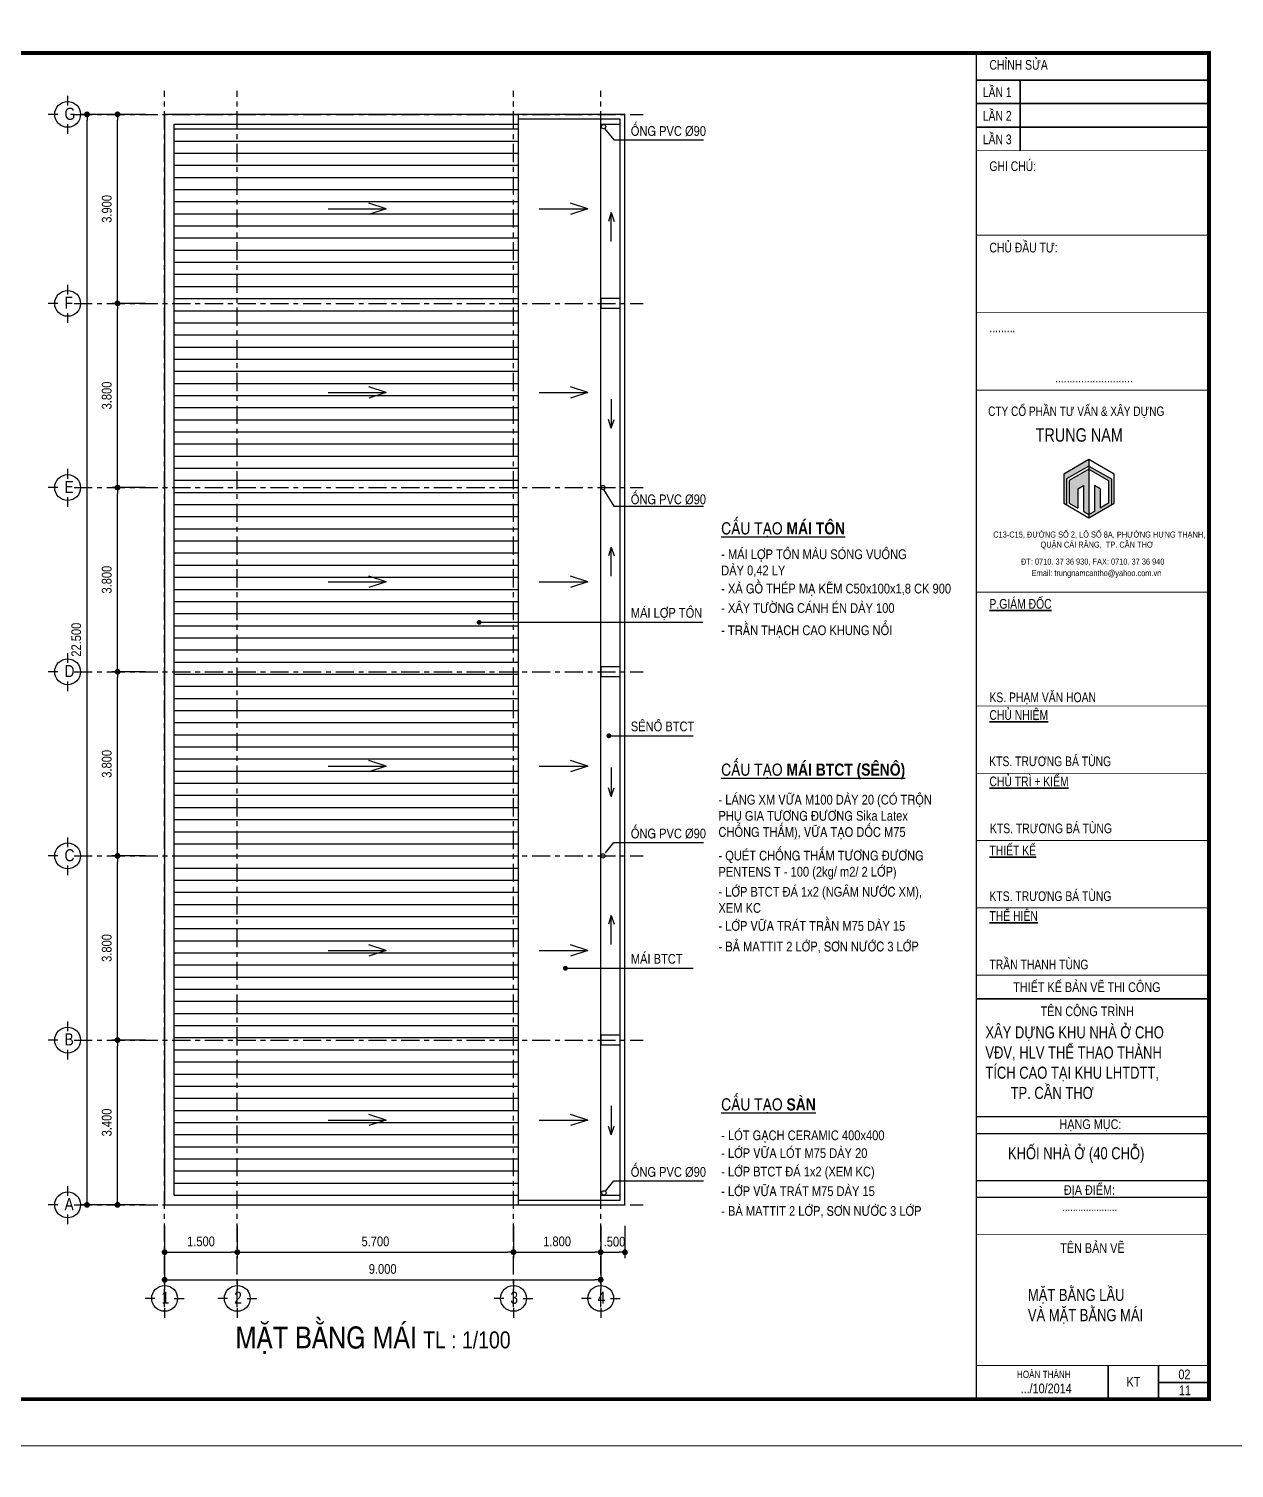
# Model space of a CAD drawing. Header units: millimetres. Extents: x 120 to 288, y 58 to 216.
# Drawn here: x 178.39 to 203.27, y 116.98 to 146.68 of the extents above; entities that cross this region are included whole.
import ezdxf

# ---------------------------------------------------------------- set-up
doc = ezdxf.new("R2010")
doc.units = ezdxf.units.MM
doc.header["$LTSCALE"] = 0.3
doc.header["$MEASUREMENT"] = 0
doc.linetypes.add('CENTER', pattern=[2, 1.25, -0.25, 0.25, -0.25])
doc.layers.get('0').update_dxf_attribs({"linetype": 'CONTINUOUS', "lineweight": 13})
doc.layers.get('DEFPOINTS').update_dxf_attribs({"linetype": 'CONTINUOUS', "lineweight": 13})
for name, color, linetype in [('CHU', 3, 'CONTINUOUS'), ('HATCH', 8, 'CONTINUOUS'), ('HATCH1', 8, 'CONTINUOUS'), ('LAYER 1', 1, 'CONTINUOUS'), ('LAYER 7', 7, 'CONTINUOUS'), ('LAYER1', 1, 'CONTINUOUS'), ('LAYER5', 5, 'CONTINUOUS'), ('LAYER7', 7, 'CONTINUOUS')]:
    doc.layers.add(name, color=color, linetype=linetype)
doc.styles.add('HELVE-KT', font='vhelvcn.TTF')
doc.styles.add('VNI - HELVE', font='vbookmn.TTF', dxfattribs={"width": 0.8})
doc.dimstyles.new('1-100', dxfattribs={"dimtxt": 0.2, "dimasz": 0.12, "dimexe": 0.12, "dimexo": 0.2, "dimgap": 0.12, "dimtad": 1, "dimdec": 3, "dimzin": 4, "dimdsep": 46, "dimtxsty": 'HELVE-KT', "dimblk1": 'DOT', "dimblk2": 'DOT', "dimsah": 1, "dimcen": -0.18, "dimadec": 3, "dimazin": 0, "dimtfac": 1, "dimtdec": 3, "dimtmove": 2, "dimatfit": 3, "dimldrblk": 'DOT', "dimfxl": 0, "dimtolj": 1, "dimtzin": 4, "dimarcsym": 0})

# ---------------------------------------------------------------- blocks, each defined once
blk = doc.blocks.new('AAEER')
at = {"linetype": 'Continuous', "ltscale": 0.08}
h = blk.add_hatch(color=8, dxfattribs=at)
h.paths.add_polyline_path([(377.886, 656.949), (377.886, 657.083), (377.366, 656.782), (377.366, 656.181), (377.423, 656.148), (377.423, 656.682)])
h.paths.add_polyline_path([(377.886, 656.882), (377.481, 656.649), (377.481, 656.181), (377.655, 656.081), (377.655, 656.482), (377.771, 656.548), (377.771, 656.014), (377.886, 655.947)])
blk.add_hatch(color=8, dxfattribs=at).paths.add_polyline_path([(378.118, 656.482), (378.002, 656.548), (378.002, 656.014), (377.886, 655.947), (377.886, 655.88), (378.349, 656.148), (378.349, 656.682), (377.886, 656.949), (377.886, 656.882), (378.291, 656.649), (378.291, 656.181), (378.118, 656.081)])
for p, q in [((377.886, 657.083), (377.886, 656.949)), ((377.886, 657.083), (377.886, 655.88)), ((377.886, 656.949), (377.423, 656.682)), ((377.423, 656.682), (377.423, 656.148)), ((377.886, 656.882), (377.481, 656.649)), ((377.886, 656.949), (378.349, 656.682)), ((377.886, 656.882), (377.886, 655.947)), ((377.886, 656.882), (378.291, 656.649)), ((378.349, 656.682), (378.349, 656.148)), ((377.481, 656.649), (377.481, 656.181)), ((377.655, 656.482), (377.771, 656.548)), ((377.655, 656.482), (377.655, 656.081)), ((377.771, 656.548), (377.771, 656.014)), ((378.118, 656.482), (378.002, 656.548)), ((378.002, 656.548), (378.002, 656.014)), ((378.118, 656.482), (378.118, 656.081)), ((378.291, 656.649), (378.291, 656.181))]:
    blk.add_line(p, q, dxfattribs=at)
blk.add_lwpolyline([(377.366, 656.181), (377.886, 655.88), (378.407, 656.181), (378.407, 656.782), (377.886, 657.083), (377.366, 656.782)], close=True, dxfattribs=at)
for points in [[(377.481, 656.181), (377.655, 656.081)], [(378.291, 656.181), (378.118, 656.081)], [(377.771, 656.014), (377.886, 655.947)], [(378.002, 656.014), (377.886, 655.947)]]:
    blk.add_lwpolyline(points, dxfattribs=at)
for points in [[(375.565, 643.528), (380.365, 643.528)], [(375.565, 643.18), (380.365, 643.18)], [(375.565, 642.208), (380.365, 642.208)], [(375.565, 641.861), (380.365, 641.861)]]:
    blk.add_lwpolyline(points)
at = {"layer": 'LAYER 7', "lineweight": 35}
for points in [[(375.565, 664.914), (380.365, 664.914)], [(376.469, 663.456), (376.469, 664.914)], [(375.565, 664.428), (380.365, 664.428)], [(375.565, 663.942), (380.365, 663.942)], [(375.565, 645.958), (380.365, 645.958)], [(378.282, 638.389), (378.282, 637.695)], [(379.323, 638.389), (379.323, 638.389), (379.323, 637.695)], [(379.323, 638.042), (380.365, 638.042)]]:
    blk.add_lwpolyline(points, dxfattribs=at)
at = {"layer": 'LAYER7', "const_width": 0.0278}
blk.add_lwpolyline([(380.365, 665.47), (375.565, 665.47), (375.565, 637.695), (380.365, 637.695)], close=True, dxfattribs=at)
at = {"layer": 'LAYER7'}
for points, const_width in [([(375.565, 663.456), (380.365, 663.456)], 0.0174), ([(375.565, 661.712), (380.365, 661.712)], 0.0174), ([(375.565, 660.112), (380.365, 660.112)], 0.0174), ([(375.565, 658.512), (380.365, 658.512)], 0.0212), ([(375.565, 654.346), (380.365, 654.346)], 0.0174), ([(375.565, 651.999), (380.365, 651.999)], 0.0174), ([(375.565, 650.61), (380.365, 650.61)], 0.0174), ([(375.565, 649.221), (380.365, 649.221)], 0.0174), ([(375.565, 647.833), (380.365, 647.833)], 0.0174), ([(375.565, 646.444), (380.365, 646.444)], 0.0174), ([(375.565, 641.097), (380.365, 641.097)], 0.0174), ([(375.565, 638.389), (380.365, 638.389)], 0.0174)]:
    blk.add_lwpolyline(points, dxfattribs=dict(at, const_width=const_width))
at = {"layer": 'LAYER 7', "lineweight": 35, "attachment_point": 1, "style": 'VNI - HELVE'}
for s, insert, char_height, width in [('CHÆNH SÖÛA', (375.833, 665.327), 0.2, 5.31965), ('LAÀN 1', (375.696, 664.761), 0.2, 5.31965), ('LAÀN 2', (375.696, 664.275), 0.2, 5.31965), ('LAÀN 3', (375.696, 663.789), 0.2, 5.31965), ('GHI CHUÙ:', (375.833, 663.236), 0.2, 5.31965), ('CHUÛ ÑAÀU TÖ:', (375.833, 661.556), 0.2, 5.31965), ('.........', (375.833, 659.91), 0.2, 5.31965), ('...........................', (377.188, 658.873), 0.2, 5.31965), ('{\\LP.GIAÙM ÑOÁC}', (375.833, 654.205), 0.2, 5.31965), ('KS. PHAÏM VAÊN HOAN', (375.833, 652.277), 0.2, 5.31965), ('{\\LCHUÛ NHIEÄM}', (375.833, 651.912), 0.2, 5.31965), ('KTS. TRÖÔNG BAÙ TUØNG', (375.828, 650.957), 0.2, 5.31965), ('{\\LCHUÛ TRÌ + KIEÅM}', (375.833, 650.542), 0.2, 5.31965), ('KTS. TRÖÔNG BAÙ TUØNG', (375.844, 649.573), 0.2, 5.31965), ('{\\LTHIEÁT KEÁ}', (375.833, 649.118), 0.2, 5.31965), ('KTS. TRÖÔNG BAÙ TUØNG', (375.833, 648.174), 0.2, 5.31965), ('{\\LTHEÅ HIEÄN}', (375.833, 647.765), 0.2, 5.31965), ('TRAÀN THANH TUØNG', (375.833, 646.764), 0.2, 5.31965), ('{\\fVNI-Helve|b0|i0|c0|p2;THIEÁT KEÁ BAÛN VEÕ THI COÂNG}', (376.323, 646.297), 0.2, 5.31965), ('{\\fVNI-Helve|b0|i0|c0|p2;TEÂN COÂNG TRÌNH}', (376.889, 645.799), 0.2, 5.31965), ('XAÂY DÖÏNG KHU NHAØ ÔÛ CHO\\PVÑV, HLV THEÅ THAO THAØNH \\PTÍCH CAO TAÏI KHU LHTDTT, \\P       TP. CAÀN THÔ', (375.75, 645.39), 0.25, 7.09083), ('{\\fVNI-Helve|b0|i0|c0|p2;HAÏNG MUÏC:}', (377.279, 643.469), 0.2, 5.31965), ('KHOÁI NHAØ ÔÛ (40 CHOÃ)', (376.216, 642.894), 0.25, 7.09083), ('{\\fVNI-Helve|b0|i0|c0|p2;ÑÒA ÑIEÅM:}', (377.37, 642.111), 0.2, 5.31965), ('{\\fVNI-Helve|b0|i0|c0|p2;.....................}', (377.337, 641.754), 0.17359, 5.31965), ('{\\fVNI-Helve|b0|i0|c0|p2;TEÂN BAÛN VEÕ}', (377.294, 640.914), 0.2, 5.31965), ('{\\fVNI-Helve|b0|i0|c0|p2;HOAØN THAØNH}', (376.401, 638.282), 0.15, 5.31965), ('{\\fVNI-Helve|b0|i0|c0|p2;.../10/2014}', (376.475, 638.017), 0.2, 5.31965), ('{\\fVNI-Helve|b0|i0|c0|p2;KT}', (378.663, 638.151), 0.2, 5.31965), ('{\\fVNI-Helve|b0|i0|c0|p2;11}', (379.745, 637.978), 0.2, 5.31965)]:
    blk.add_mtext(s, dxfattribs=dict(at, insert=insert, char_height=char_height, width=width))
at = {"layer": 'LAYER5', "attachment_point": 1, "style": 'VNI - HELVE'}
for s, insert, char_height, width in [('{\\H0.9774x;CTY COÅ PHAÀN TÖ VAÁN & XAÂY DÖÏNG} ', (375.805, 658.177), 0.19891, 4.67984), ('TRUNG NAM', (376.787, 657.729), 0.2777, 3.59296), ('{\\fVNI-Helve|b0|i0|c0|p2;C13-C15, ÑÖÔØNG SOÁ 2, LOÂ SOÁ 8A, PHÖÔØNG HÖNG THAÏNH, \\P                       QUAÄN CAÙI RAÊNG,  TP. CAÀN THÔ}', (375.912, 655.598), 0.12499, 8.0242), ('{\\fVNI-Helve|b0|i0|c0|p2;ÑT: 0710. 37 36 930, FAX: 0710. 37 36 940}', (376.484, 655.04), 0.12499, 8.0242), ('{\\fVNI-Helve|b0|i0|c0|p2;Email: trungnamcantho@yahoo.com.vn}', (376.706, 654.803), 0.12499, 8.0242)]:
    blk.add_mtext(s, dxfattribs=dict(at, insert=insert, char_height=char_height, width=width))
blk = doc.blocks.new('_DOT')
at = {"color": 0, "linetype": 'ByBlock'}
blk.add_line((-0.5, 0), (-1, 0), dxfattribs=at)
at = {"color": 0, "linetype": 'ByBlock', "const_width": 0.5}
blk.add_lwpolyline([(-0.25, 0, 1), (0.25, 0, 1)], format="xyb", close=True, dxfattribs=at)
blk = doc.blocks.new('*D24')
at = {"layer": 'DEFPOINTS', "color": 0, "lineweight": -2, "ltscale": 5}
for p in [(181.194, 122.184), (182.694, 122.184), (182.694, 121.441)]:
    blk.add_point(p, dxfattribs=at)
at = {"layer": 'LAYER 1', "color": 0, "lineweight": -2, "ltscale": 5}
for p, q in [((181.194, 121.984), (181.194, 121.321)), ((182.694, 121.984), (182.694, 121.321)), ((181.314, 121.441), (182.574, 121.441))]:
    blk.add_line(p, q, dxfattribs=at)
at = {"layer": 'LAYER 1', "color": 0, "lineweight": -2, "ltscale": 5, "xscale": 0.12, "yscale": 0.12, "zscale": 0.12, "rotation": 180}
blk.add_blockref('_DOT', (181.194, 121.441), dxfattribs=at)
at = {"layer": 'LAYER 1', "color": 0, "lineweight": -2, "ltscale": 5, "xscale": 0.12, "yscale": 0.12, "zscale": 0.12}
blk.add_blockref('_DOT', (182.694, 121.441), dxfattribs=at)
at = {"layer": 'LAYER 1', "color": 0, "ltscale": 5, "insert": (181.944, 121.663), "char_height": 0.2, "attachment_point": 5, "style": 'HELVE-KT'}
blk.add_mtext('\\A1;1.500', dxfattribs=at)
blk = doc.blocks.new('*D25')
at = {"layer": 'DEFPOINTS', "color": 0, "lineweight": -2, "ltscale": 5}
for p in [(182.694, 122.184), (188.394, 122.184), (188.394, 121.441)]:
    blk.add_point(p, dxfattribs=at)
at = {"layer": 'LAYER 1', "color": 0, "lineweight": -2, "ltscale": 5}
for p, q in [((182.694, 121.984), (182.694, 121.321)), ((188.394, 121.984), (188.394, 121.321)), ((182.814, 121.441), (188.274, 121.441))]:
    blk.add_line(p, q, dxfattribs=at)
at = {"layer": 'LAYER 1', "color": 0, "lineweight": -2, "ltscale": 5, "xscale": 0.12, "yscale": 0.12, "zscale": 0.12, "rotation": 180}
blk.add_blockref('_DOT', (182.694, 121.441), dxfattribs=at)
at = {"layer": 'LAYER 1', "color": 0, "lineweight": -2, "ltscale": 5, "xscale": 0.12, "yscale": 0.12, "zscale": 0.12}
blk.add_blockref('_DOT', (188.394, 121.441), dxfattribs=at)
at = {"layer": 'LAYER 1', "color": 0, "ltscale": 5, "insert": (185.544, 121.663), "char_height": 0.2, "attachment_point": 5, "style": 'HELVE-KT'}
blk.add_mtext('\\A1;5.700', dxfattribs=at)
blk = doc.blocks.new('*D26')
at = {"layer": 'DEFPOINTS', "color": 0, "lineweight": -2, "ltscale": 5}
for p in [(180.222, 125.818), (181.001, 125.818), (181.001, 122.418)]:
    blk.add_point(p, dxfattribs=at)
at = {"layer": 'LAYER 1', "color": 0, "lineweight": -2, "ltscale": 5}
for p, q in [((180.801, 125.818), (180.102, 125.818)), ((180.222, 122.538), (180.222, 125.698)), ((180.801, 122.418), (180.102, 122.418))]:
    blk.add_line(p, q, dxfattribs=at)
at = {"layer": 'LAYER 1', "color": 0, "lineweight": -2, "ltscale": 5, "xscale": 0.12, "yscale": 0.12, "zscale": 0.12}
for p, rotation in [((180.222, 125.818), 90), ((180.222, 122.418), 270)]:
    blk.add_blockref('_DOT', p, dxfattribs=dict(at, rotation=rotation))
at = {"layer": 'LAYER 1', "color": 0, "ltscale": 5, "insert": (180, 124.118), "char_height": 0.2, "attachment_point": 5, "rotation": 90, "style": 'HELVE-KT'}
blk.add_mtext('\\A1;3.400', dxfattribs=at)
blk = doc.blocks.new('*D27')
at = {"layer": 'DEFPOINTS', "color": 0, "lineweight": -2, "ltscale": 5}
for p in [(180.222, 129.618), (181.001, 129.618), (181.001, 125.818)]:
    blk.add_point(p, dxfattribs=at)
at = {"layer": 'LAYER 1', "color": 0, "lineweight": -2, "ltscale": 5}
for p, q in [((180.801, 129.618), (180.102, 129.618)), ((180.222, 125.938), (180.222, 129.498)), ((180.801, 125.818), (180.102, 125.818))]:
    blk.add_line(p, q, dxfattribs=at)
at = {"layer": 'LAYER 1', "color": 0, "lineweight": -2, "ltscale": 5, "xscale": 0.12, "yscale": 0.12, "zscale": 0.12}
for p, rotation in [((180.222, 129.618), 90), ((180.222, 125.818), 270)]:
    blk.add_blockref('_DOT', p, dxfattribs=dict(at, rotation=rotation))
at = {"layer": 'LAYER 1', "color": 0, "ltscale": 5, "insert": (180, 127.718), "char_height": 0.2, "attachment_point": 5, "rotation": 90, "style": 'HELVE-KT'}
blk.add_mtext('\\A1;3.800', dxfattribs=at)
blk = doc.blocks.new('*D28')
at = {"layer": 'DEFPOINTS', "color": 0, "lineweight": -2, "ltscale": 5}
for p in [(180.222, 133.418), (181.001, 133.418), (181.001, 129.618)]:
    blk.add_point(p, dxfattribs=at)
at = {"layer": 'LAYER 1', "color": 0, "lineweight": -2, "ltscale": 5}
for p, q in [((180.801, 133.418), (180.102, 133.418)), ((180.222, 129.738), (180.222, 133.298)), ((180.801, 129.618), (180.102, 129.618))]:
    blk.add_line(p, q, dxfattribs=at)
at = {"layer": 'LAYER 1', "color": 0, "lineweight": -2, "ltscale": 5, "xscale": 0.12, "yscale": 0.12, "zscale": 0.12}
for p, rotation in [((180.222, 133.418), 90), ((180.222, 129.618), 270)]:
    blk.add_blockref('_DOT', p, dxfattribs=dict(at, rotation=rotation))
at = {"layer": 'LAYER 1', "color": 0, "ltscale": 5, "insert": (180, 131.518), "char_height": 0.2, "attachment_point": 5, "rotation": 90, "style": 'HELVE-KT'}
blk.add_mtext('\\A1;3.800', dxfattribs=at)
blk = doc.blocks.new('*D29')
at = {"layer": 'DEFPOINTS', "color": 0, "lineweight": -2, "ltscale": 5}
for p in [(180.222, 137.218), (181.001, 137.218), (181.001, 133.418)]:
    blk.add_point(p, dxfattribs=at)
at = {"layer": 'LAYER 1', "color": 0, "lineweight": -2, "ltscale": 5}
for p, q in [((180.801, 137.218), (180.102, 137.218)), ((180.222, 133.538), (180.222, 137.098)), ((180.801, 133.418), (180.102, 133.418))]:
    blk.add_line(p, q, dxfattribs=at)
at = {"layer": 'LAYER 1', "color": 0, "lineweight": -2, "ltscale": 5, "xscale": 0.12, "yscale": 0.12, "zscale": 0.12}
for p, rotation in [((180.222, 137.218), 90), ((180.222, 133.418), 270)]:
    blk.add_blockref('_DOT', p, dxfattribs=dict(at, rotation=rotation))
at = {"layer": 'LAYER 1', "color": 0, "ltscale": 5, "insert": (180, 135.318), "char_height": 0.2, "attachment_point": 5, "rotation": 90, "style": 'HELVE-KT'}
blk.add_mtext('\\A1;3.800', dxfattribs=at)
blk = doc.blocks.new('*D30')
at = {"layer": 'DEFPOINTS', "color": 0, "lineweight": -2, "ltscale": 5}
for p in [(180.222, 141.018), (181.001, 141.018), (181.001, 137.218)]:
    blk.add_point(p, dxfattribs=at)
at = {"layer": 'LAYER 1', "color": 0, "lineweight": -2, "ltscale": 5}
for p, q in [((180.801, 141.018), (180.102, 141.018)), ((180.222, 137.338), (180.222, 140.898)), ((180.801, 137.218), (180.102, 137.218))]:
    blk.add_line(p, q, dxfattribs=at)
at = {"layer": 'LAYER 1', "color": 0, "lineweight": -2, "ltscale": 5, "xscale": 0.12, "yscale": 0.12, "zscale": 0.12}
for p, rotation in [((180.222, 141.018), 90), ((180.222, 137.218), 270)]:
    blk.add_blockref('_DOT', p, dxfattribs=dict(at, rotation=rotation))
at = {"layer": 'LAYER 1', "color": 0, "ltscale": 5, "insert": (180, 139.118), "char_height": 0.2, "attachment_point": 5, "rotation": 90, "style": 'HELVE-KT'}
blk.add_mtext('\\A1;3.800', dxfattribs=at)
blk = doc.blocks.new('*D31')
at = {"layer": 'DEFPOINTS', "color": 0, "lineweight": -2, "ltscale": 5}
for p in [(180.222, 144.918), (181.001, 144.918), (181.001, 141.018)]:
    blk.add_point(p, dxfattribs=at)
at = {"layer": 'LAYER 1', "color": 0, "lineweight": -2, "ltscale": 5}
for p, q in [((180.801, 144.918), (180.102, 144.918)), ((180.222, 141.138), (180.222, 144.798)), ((180.801, 141.018), (180.102, 141.018))]:
    blk.add_line(p, q, dxfattribs=at)
at = {"layer": 'LAYER 1', "color": 0, "lineweight": -2, "ltscale": 5, "xscale": 0.12, "yscale": 0.12, "zscale": 0.12}
for p, rotation in [((180.222, 144.918), 90), ((180.222, 141.018), 270)]:
    blk.add_blockref('_DOT', p, dxfattribs=dict(at, rotation=rotation))
at = {"layer": 'LAYER 1', "color": 0, "ltscale": 5, "insert": (180, 142.968), "char_height": 0.2, "attachment_point": 5, "rotation": 90, "style": 'HELVE-KT'}
blk.add_mtext('\\A1;3.900', dxfattribs=at)
blk = doc.blocks.new('*D32')
at = {"layer": 'DEFPOINTS', "color": 0, "lineweight": -2, "ltscale": 5}
for p in [(179.592, 144.918), (180.562, 144.918), (180.562, 122.418)]:
    blk.add_point(p, dxfattribs=at)
at = {"layer": 'LAYER 1', "color": 0, "lineweight": -2, "ltscale": 5}
for p, q in [((180.362, 144.918), (179.472, 144.918)), ((179.592, 122.538), (179.592, 144.798)), ((180.362, 122.418), (179.472, 122.418))]:
    blk.add_line(p, q, dxfattribs=at)
at = {"layer": 'LAYER 1', "color": 0, "lineweight": -2, "ltscale": 5, "xscale": 0.12, "yscale": 0.12, "zscale": 0.12}
for p, rotation in [((179.592, 144.918), 90), ((179.592, 122.418), 270)]:
    blk.add_blockref('_DOT', p, dxfattribs=dict(at, rotation=rotation))
at = {"layer": 'LAYER 1', "color": 0, "ltscale": 5, "insert": (179.37, 134.079), "char_height": 0.2, "attachment_point": 5, "rotation": 90, "style": 'HELVE-KT'}
blk.add_mtext('\\A1;22.500', dxfattribs=at)
blk = doc.blocks.new('*D33')
at = {"layer": 'DEFPOINTS', "color": 0, "lineweight": -2, "ltscale": 5}
for p in [(188.394, 122.184), (190.194, 122.184), (190.194, 121.441)]:
    blk.add_point(p, dxfattribs=at)
at = {"layer": 'LAYER 1', "color": 0, "lineweight": -2, "ltscale": 5}
for p, q in [((188.394, 121.984), (188.394, 121.321)), ((190.194, 121.984), (190.194, 121.321)), ((188.514, 121.441), (190.074, 121.441))]:
    blk.add_line(p, q, dxfattribs=at)
at = {"layer": 'LAYER 1', "color": 0, "lineweight": -2, "ltscale": 5, "xscale": 0.12, "yscale": 0.12, "zscale": 0.12, "rotation": 180}
blk.add_blockref('_DOT', (188.394, 121.441), dxfattribs=at)
at = {"layer": 'LAYER 1', "color": 0, "lineweight": -2, "ltscale": 5, "xscale": 0.12, "yscale": 0.12, "zscale": 0.12}
blk.add_blockref('_DOT', (190.194, 121.441), dxfattribs=at)
at = {"layer": 'LAYER 1', "color": 0, "ltscale": 5, "insert": (189.294, 121.663), "char_height": 0.2, "attachment_point": 5, "style": 'HELVE-KT'}
blk.add_mtext('\\A1;1.800', dxfattribs=at)
blk = doc.blocks.new('*D34')
at = {"layer": 'DEFPOINTS', "color": 0, "lineweight": -2, "ltscale": 5}
for p in [(181.194, 121.589), (190.194, 121.589), (190.194, 120.872)]:
    blk.add_point(p, dxfattribs=at)
at = {"layer": 'LAYER 1', "color": 0, "lineweight": -2, "ltscale": 5}
for p, q in [((181.194, 121.389), (181.194, 120.752)), ((190.194, 121.389), (190.194, 120.752)), ((181.314, 120.872), (190.074, 120.872))]:
    blk.add_line(p, q, dxfattribs=at)
at = {"layer": 'LAYER 1', "color": 0, "lineweight": -2, "ltscale": 5, "xscale": 0.12, "yscale": 0.12, "zscale": 0.12, "rotation": 180}
blk.add_blockref('_DOT', (181.194, 120.872), dxfattribs=at)
at = {"layer": 'LAYER 1', "color": 0, "lineweight": -2, "ltscale": 5, "xscale": 0.12, "yscale": 0.12, "zscale": 0.12}
blk.add_blockref('_DOT', (190.194, 120.872), dxfattribs=at)
at = {"layer": 'LAYER 1', "color": 0, "ltscale": 5, "insert": (185.694, 121.094), "char_height": 0.2, "attachment_point": 5, "style": 'HELVE-KT'}
blk.add_mtext('\\A1;9.000', dxfattribs=at)
blk = doc.blocks.new('*D35')
at = {"layer": 'DEFPOINTS', "color": 0, "lineweight": -2, "ltscale": 5}
for p in [(190.194, 122.184), (190.694, 122.184), (190.694, 121.441)]:
    blk.add_point(p, dxfattribs=at)
at = {"layer": 'LAYER 1', "color": 0, "lineweight": -2, "ltscale": 5}
for p, q in [((190.194, 121.984), (190.194, 121.321)), ((190.694, 121.984), (190.694, 121.321)), ((190.314, 121.441), (190.574, 121.441))]:
    blk.add_line(p, q, dxfattribs=at)
at = {"layer": 'LAYER 1', "color": 0, "lineweight": -2, "ltscale": 5, "xscale": 0.12, "yscale": 0.12, "zscale": 0.12, "rotation": 180}
blk.add_blockref('_DOT', (190.194, 121.441), dxfattribs=at)
at = {"layer": 'LAYER 1', "color": 0, "lineweight": -2, "ltscale": 5, "xscale": 0.12, "yscale": 0.12, "zscale": 0.12}
blk.add_blockref('_DOT', (190.694, 121.441), dxfattribs=at)
at = {"layer": 'LAYER 1', "color": 0, "ltscale": 5, "insert": (190.478, 121.658), "char_height": 0.2, "attachment_point": 5, "style": 'HELVE-KT'}
blk.add_mtext('\\A1;.500', dxfattribs=at)

msp = doc.modelspace()

# ---------------------------------------------------------------- hatches: boundary and pattern name
at = {"layer": 'LAYER 1', "ltscale": 5}
h = msp.add_hatch(dxfattribs=at)
h.set_pattern_fill('LINE', color=256, scale=2, angle=180, style=0)
h.set_pattern_definition([(180, (181.39422, 122.61777), (-3e-17, -0.25), [])])
h.paths.add_polyline_path([(188.49422, 122.61777), (188.49422, 144.71777), (181.39422, 144.71777), (181.39422, 122.61777)])

# ---------------------------------------------------------------- linework, layer by layer
at = {"layer": 'CHU'}
for points in [[(179.19226, 145.3011), (179.19226, 145.1011)], [(178.99226, 144.91777), (178.79226, 144.91777)], [(179.19226, 144.71777), (179.19226, 144.51777)], [(179.39226, 144.91777), (179.59226, 144.91777)], [(179.19226, 141.4011), (179.19226, 141.2011)], [(178.99226, 141.01777), (178.79226, 141.01777)], [(179.19226, 140.81777), (179.19226, 140.61777)], [(179.39226, 141.01777), (179.59226, 141.01777)], [(179.19226, 137.6011), (179.19226, 137.4011)], [(178.99226, 137.21777), (178.79226, 137.21777)], [(179.39226, 137.21777), (179.59226, 137.21777)], [(179.19226, 137.01777), (179.19226, 136.81777)], [(179.19226, 133.8011), (179.19226, 133.6011)], [(178.99226, 133.41777), (178.79226, 133.41777)], [(179.39226, 133.41777), (179.59226, 133.41777)], [(179.19226, 133.21777), (179.19226, 133.01777)], [(179.19226, 130.0011), (179.19226, 129.8011)], [(178.99226, 129.61777), (178.79226, 129.61777)], [(179.39226, 129.61777), (179.59226, 129.61777)], [(179.19226, 129.41777), (179.19226, 129.21777)], [(179.19226, 126.2011), (179.19226, 126.0011)], [(178.99226, 125.81777), (178.79226, 125.81777)], [(179.39226, 125.81777), (179.59226, 125.81777)], [(179.19226, 125.61777), (179.19226, 125.41777)], [(179.19226, 122.8011), (179.19226, 122.6011)], [(178.99226, 122.41777), (178.79226, 122.41777)], [(179.39226, 122.41777), (179.59226, 122.41777)], [(179.19226, 122.21777), (179.19226, 122.01777)], [(181.19422, 120.8715), (181.19422, 120.6715)], [(182.69422, 120.8715), (182.69422, 120.6715)], [(188.39422, 120.8715), (188.39422, 120.6715)], [(190.19422, 120.8715), (190.19422, 120.6715)], [(180.99422, 120.48817), (180.79422, 120.48817)], [(181.19422, 120.28817), (181.19422, 120.08817)], [(181.39422, 120.48817), (181.59422, 120.48817)], [(182.49422, 120.48817), (182.29422, 120.48817)], [(182.69422, 120.28817), (182.69422, 120.08817)], [(182.89422, 120.48817), (183.09422, 120.48817)], [(188.19422, 120.48817), (187.99422, 120.48817)], [(188.39422, 120.28817), (188.39422, 120.08817)], [(188.59422, 120.48817), (188.79422, 120.48817)], [(189.99422, 120.48817), (189.79422, 120.48817)], [(190.19422, 120.28817), (190.19422, 120.08817)], [(190.39422, 120.48817), (190.59422, 120.48817)]]:
    msp.add_lwpolyline(points, dxfattribs=at)
for centre in [(179.19226, 144.91777), (179.19226, 141.01777), (179.19226, 137.21777), (179.19226, 133.41777), (179.19226, 129.61777), (179.19226, 125.81777), (179.19226, 122.41777), (181.19422, 120.48817), (182.69422, 120.48817), (188.39422, 120.48817), (190.19422, 120.48817)]:
    msp.add_circle(centre, 0.26667, dxfattribs=at)
at = {"layer": 'DEFPOINTS', "linetype": 'Continuous', "ltscale": 0.08}
for points in [[(161.74885, 117.44536), (203.74885, 117.44536), (203.74885, 147.14536), (161.74885, 147.14536)], [(161.74885, 87.74536), (203.74885, 87.74536), (203.74885, 117.44536), (161.74885, 117.44536)]]:
    msp.add_lwpolyline(points, close=True, dxfattribs=at)
at = {"layer": 'HATCH', "linetype": 'CENTER'}
for points in [[(181.19422, 120.30765), (181.19422, 145.40621)], [(182.69422, 120.30765), (182.69422, 145.40621)], [(188.39422, 120.30765), (188.39422, 145.40621)], [(190.19422, 120.30765), (190.19422, 145.40621)], [(179.32603, 144.91777), (191.07297, 144.91777)], [(179.32603, 141.01777), (191.07297, 141.01777)], [(179.32603, 137.21777), (191.07297, 137.21777)], [(179.32603, 133.41777), (191.07297, 133.41777)], [(179.32603, 129.61777), (191.07297, 129.61777)], [(179.32603, 125.81777), (191.07297, 125.81777)], [(179.32603, 122.41777), (191.07297, 122.41777)]]:
    msp.add_lwpolyline(points, dxfattribs=at)
at = {"layer": 'HATCH', "ltscale": 5}
for points in [[(190.27527, 144.62767), (190.46352, 144.39116), (192.31606, 144.39116)], [(190.25347, 137.17508), (190.46352, 136.83531), (192.31606, 136.83531)], [(190.29193, 129.68061), (190.46352, 129.89619), (192.31606, 129.89619)], [(190.29193, 122.69751), (190.46352, 122.91309), (192.31606, 122.91309)]]:
    msp.add_lwpolyline(points, dxfattribs=at)
at = {"layer": 'HATCH', "linetype": 'CENTER', "ltscale": 0.001}
msp.add_lwpolyline([(190.19422, 122.41777), (190.69422, 122.41777)], dxfattribs=at)
at = {"layer": 'HATCH1', "ltscale": 5}
for points in [[(190.19422, 144.71777), (190.59422, 144.71777)], [(187.68502, 134.43744), (192.30253, 134.43744)], [(190.36239, 132.09558), (192.09969, 132.09558)], [(189.46518, 127.29919), (192.09969, 127.29919)], [(190.19422, 122.61777), (190.59422, 122.61777)]]:
    msp.add_lwpolyline(points, dxfattribs=at)
for points in [[(190.19422, 140.91777), (190.59422, 140.91777), (190.59422, 141.11777), (190.19422, 141.11777)], [(190.19422, 133.31777), (190.59422, 133.31777), (190.59422, 133.51777), (190.19422, 133.51777)], [(190.19422, 125.71777), (190.59422, 125.71777), (190.59422, 125.91777), (190.19422, 125.91777)]]:
    msp.add_lwpolyline(points, close=True, dxfattribs=at)
at = {"layer": 'LAYER 1', "ltscale": 5}
for points in [[(184.57136, 142.96685), (185.76756, 142.96685)], [(185.76756, 142.96685), (185.40713, 143.08322)], [(185.76756, 142.96685), (185.40713, 142.85047)], [(188.92547, 142.96685), (189.93161, 142.96685)], [(189.93161, 142.96685), (189.57118, 143.08322)], [(189.93161, 142.96685), (189.57118, 142.85047)], [(190.41032, 142.89071), (190.35213, 142.71049)], [(190.41032, 142.29261), (190.41032, 142.89071)], [(190.41032, 142.89071), (190.46851, 142.71049)], [(185.76756, 139.17991), (185.40713, 139.29629)], [(189.93161, 139.17991), (189.57118, 139.29629)], [(184.57136, 139.17991), (185.76756, 139.17991)], [(185.76756, 139.17991), (185.40713, 139.06354)], [(188.92547, 139.17991), (189.93161, 139.17991)], [(189.93161, 139.17991), (189.57118, 139.06354)], [(190.41032, 139.04316), (190.41032, 138.44506)], [(190.41032, 138.44506), (190.35213, 138.62527)], [(190.41032, 138.44506), (190.46851, 138.62527)], [(190.41032, 135.99047), (190.35213, 135.81026)], [(190.41032, 135.39238), (190.41032, 135.99047)], [(190.41032, 135.99047), (190.46851, 135.81026)], [(184.57136, 135.27316), (185.76756, 135.27316)], [(185.76756, 135.27316), (185.40713, 135.38953)], [(185.76756, 135.27316), (185.40713, 135.15678)], [(188.92547, 135.27316), (189.93161, 135.27316)], [(189.93161, 135.27316), (189.57118, 135.38953)], [(189.93161, 135.27316), (189.57118, 135.15678)], [(185.76756, 131.47053), (185.40713, 131.5869)], [(189.93161, 131.47053), (189.57118, 131.5869)], [(184.57136, 131.47053), (185.76756, 131.47053)], [(185.76756, 131.47053), (185.40713, 131.35415)], [(188.92547, 131.47053), (189.93161, 131.47053)], [(189.93161, 131.47053), (189.57118, 131.35415)], [(190.41032, 131.44316), (190.41032, 130.84506)], [(190.41032, 130.84506), (190.35213, 131.02527)], [(190.41032, 130.84506), (190.46851, 131.02527)], [(190.41032, 128.39047), (190.35213, 128.21026)], [(190.41032, 127.79238), (190.41032, 128.39047)], [(190.41032, 128.39047), (190.46851, 128.21026)], [(185.76756, 127.66829), (185.40713, 127.78466)], [(189.93161, 127.66829), (189.57118, 127.78466)], [(184.57136, 127.66829), (185.76756, 127.66829)], [(185.76756, 127.66829), (185.40713, 127.55191)], [(188.92547, 127.66829), (189.93161, 127.66829)], [(189.93161, 127.66829), (189.57118, 127.55191)], [(190.41032, 124.46083), (190.41032, 123.86274)], [(184.57136, 124.16852), (185.76756, 124.16852)], [(185.76756, 124.16852), (185.40713, 124.28489)], [(185.76756, 124.16852), (185.40713, 124.05214)], [(188.92547, 124.16852), (189.93161, 124.16852)], [(189.93161, 124.16852), (189.57118, 124.28489)], [(189.93161, 124.16852), (189.57118, 124.05214)], [(190.41032, 123.86274), (190.35213, 124.04295)], [(190.41032, 123.86274), (190.46851, 124.04295)]]:
    msp.add_lwpolyline(points, dxfattribs=at)
at = {"layer": 'LAYER 1', "ltscale": 5, "const_width": 0.05}
for points in [[(187.66002, 134.43744, 1), (187.71002, 134.43744, 1)], [(190.33739, 132.09558, 1), (190.38739, 132.09558, 1)], [(189.44018, 127.29919, 1), (189.49018, 127.29919, 1)]]:
    msp.add_lwpolyline(points, format="xyb", close=True, dxfattribs=at)
at = {"layer": 'LAYER 1', "ltscale": 5}
for centre in [(190.25213, 144.66627), (190.23922, 137.21777), (190.23922, 129.61777), (190.26033, 122.66547)]:
    msp.add_circle(centre, 0.045, dxfattribs=at)
at = {"layer": 'LAYER 7', "ltscale": 5}
for points in [[(190.19422, 144.91777), (181.19422, 144.91777), (181.19422, 122.41777), (190.19422, 122.41777), (190.19422, 144.81777)], [(181.39422, 122.61777), (181.39422, 144.71777)], [(181.39422, 144.71777), (188.49422, 144.71777)], [(188.49422, 122.41777), (188.49422, 144.91777)], [(190.59422, 122.51777), (190.59422, 144.81777), (188.49422, 144.81777)], [(190.69422, 122.41777), (190.69422, 144.91777), (190.19422, 144.91777)], [(181.39422, 122.61777), (188.49422, 122.61777)], [(188.49422, 122.51777), (190.59422, 122.51777)], [(190.19422, 122.41777), (190.69422, 122.41777)]]:
    msp.add_lwpolyline(points, dxfattribs=at)
at = {"layer": 'LAYER7', "linetype": 'Continuous', "const_width": 0.08}
msp.add_lwpolyline([(202.74885, 146.18282), (163.54885, 146.18282), (163.54885, 118.40791), (202.74885, 118.40791)], close=True, dxfattribs=at)

# ---------------------------------------------------------------- block references
at = {"layer": 'LAYER 7', "linetype": 'Continuous'}
msp.add_blockref('AAEER', (-177.61615, -519.2868), dxfattribs=at)

# ---------------------------------------------------------------- texts
at = {"layer": 'LAYER 1', "linetype": 'Continuous', "ltscale": 0.4, "insert": (182.65816, 119.90685), "char_height": 0.2, "width": 10.8090428, "attachment_point": 1, "style": 'HELVE-KT'}
msp.add_mtext('{\\H2.25x;MAËT BAÈNG MAÙI}  {\\H1.75x;TL : 1/100}', dxfattribs=at)
at = {"layer": 'LAYER 7', "lineweight": 35, "width": 5.3196514, "attachment_point": 1, "style": 'VNI - HELVE'}
for s, insert, char_height in [('MAËT BAÈNG LAÀU\\PVAØ MAËT BAÈNG MAÙI', (199.0113, 120.68458), 0.25), ('{\\fVNI-Helve|b0|i0|c0|p2;02}', (202.11666, 119.02004), 0.2)]:
    msp.add_mtext(s, dxfattribs=dict(at, insert=insert, char_height=char_height))
at = {"layer": 'LAYER1', "linetype": 'Continuous', "ltscale": 0.05, "attachment_point": 1, "style": 'HELVE-KT'}
for s, insert, char_height, width in [('G', (179.12708, 145.05631), 0.25, 13.0973333), ('OÁNG PVC {\\fArial Narrow|b0|i0|c0|p34;%%C90}', (190.81533, 144.6752), 0.2, 17.4622), ('F', (179.12708, 141.15631), 0.25, 13.0973333), ('E', (179.12708, 137.35631), 0.25, 13.0973333), ('OÁNG PVC {\\fArial Narrow|b0|i0|c0|p34;%%C90}', (190.81533, 137.07514), 0.2, 17.4622), ('MAÙI LÔÏP TOÂN', (190.81533, 134.73222), 0.2, 17.4622), ('D', (179.12708, 133.55631), 0.25, 13.0973333), ('SEÂNOÂ BTCT', (190.81533, 132.39035), 0.2, 17.4622), ('OÁNG PVC {\\fArial Narrow|b0|i0|c0|p34;%%C90}', (190.81533, 130.18023), 0.2, 17.4622), ('C', (179.12708, 129.75631), 0.25, 13.0973333), ('MAÙI BTCT', (190.81533, 127.59397), 0.2, 17.4622), ('B', (179.12708, 125.95631), 0.25, 13.0973333), ('OÁNG PVC {\\fArial Narrow|b0|i0|c0|p34;%%C90}', (190.81533, 123.19713), 0.2, 17.4622), ('A', (179.12708, 122.55631), 0.25, 13.0973333), ('1', (181.12904, 120.62671), 0.25, 13.0973333), ('2', (182.62904, 120.62671), 0.25, 13.0973333), ('3', (188.32904, 120.62671), 0.25, 13.0973333), ('4', (190.12904, 120.62671), 0.25, 13.0973333)]:
    msp.add_mtext(s, dxfattribs=dict(at, insert=insert, char_height=char_height, width=width))
at = {"layer": 'LAYER1', "attachment_point": 1, "style": 'HELVE-KT'}
for s, insert, char_height, width in [('{\\fVNI-Helve-Condense|b1|i0|c0|p2;\\LCAÁU TAÏO MAÙI TOÂN }', (192.68012, 136.50155), 0.25, 18.3623642), ('- MAÙI LÔÏP TOÂN MAØU SOÙNG VUOÂNG \\PDAØY 0,42 LY', (192.68012, 135.94204), 0.2, 18.3623642), ('- XAØ GOÀ THEÙP MAÏ KEÕM C50x100x1,8 CK 900', (192.68012, 135.23385), 0.2, 18.3623642), ('- XAÂY TÖÔØNG CAÙNH EÙN DAØY 100 ', (192.68012, 134.83227), 0.2, 18.3623642), ('- TRAÀN THAÏCH CAO KHUNG NOÅI', (192.68012, 134.37404), 0.2, 18.3623642), ('{\\fVNI-Helve-Condense|b1|i0|c0|p2;\\LCAÁU TAÏO MAÙI BTCT (SEÂNOÂ)}', (192.68012, 131.52344), 0.25, 22.9529552), ('- LAÙNG XM VÖÕA M100 DAØY 20 (COÙ TROÄN \\PPHUÏ GIA TÖÔNG ÑÖÔNG Sika Latex \\PCHOÁNG THAÁM), VÖÕA TAÏO DOÁC M75', (192.62417, 130.87816), 0.2, 6.9614965), ('- QUEÙT CHOÁNG THAÁM TÖÔNG ÑÖÔNG\\PPENTENS T - 100 (2kg/ m2/ 2 LÔÙP)', (192.62417, 129.72456), 0.2, 22.9529552), ('- LÔÙP BTCT ÑAÙ 1x2 (NGAÂM NÖÔÙC XM), \\PXEM KC', (192.62417, 128.97772), 0.2, 22.9529552), ('- LÔÙP VÖÕA TRAÙT TRAÀN M75 DAØY 15', (192.62417, 128.27337), 0.2, 22.9529552), ('- BAÛ MATTIT 2 LÔÙP, SÔN NÖÔÙC 3 LÔÙP', (192.62417, 127.84813), 0.2, 22.9529552), ('{\\fVNI-Helve-Condense|b1|i0|c0|p2;\\LCAÁU TAÏO SAØN}', (192.68012, 124.61582), 0.25, 22.034837), ('- LOÙT GAÏCH CERAMIC 400x400', (192.68012, 123.95282), 0.2, 22.034837), ('- LÔÙP VÖÕA LOÙT M75 DAØY 20', (192.68012, 123.58565), 0.2, 22.034837), ('- LÔÙP BTCT ÑAÙ 1x2 (XEM KC)', (192.68012, 123.20377), 0.2, 22.034837), ('- LÔÙP VÖÕA TRAÙT M75 DAØY 15', (192.68012, 122.79988), 0.2, 22.034837), ('- BAØ MATTIT 2 LÔÙP, SÔN NÖÔÙC 3 LÔÙP', (192.68012, 122.39215), 0.2, 22.034837)]:
    msp.add_mtext(s, dxfattribs=dict(at, insert=insert, char_height=char_height, width=width))

# ---------------------------------------------------------------- dimensions: what is measured, and where the dimension line sits
at = {"layer": 'LAYER 1', "ltscale": 5}
dim = msp.add_linear_dim(base=(179.59226, 144.91777), p1=(180.56221, 122.41777), p2=(180.56221, 144.91777), angle=90, dimstyle='1-100', dxfattribs=at)
dim.commit()
dim.dimension.update_dxf_attribs({"geometry": '*D32', "text_midpoint": (179.37012, 134.07878), "dimtype": 160})
for base, p1, p2, angle, picture, middle in [((180.22244, 144.91777), (181.00132, 141.01777), (181.00132, 144.91777), 90, '*D31', (180.00031, 142.96777)), ((180.22244, 141.01777), (181.00132, 137.21777), (181.00132, 141.01777), 90, '*D30', (180.00031, 139.11777)), ((180.22244, 137.21777), (181.00132, 133.41777), (181.00132, 137.21777), 90, '*D29', (180.00031, 135.31777)), ((180.22244, 133.41777), (181.00132, 129.61777), (181.00132, 133.41777), 90, '*D28', (180.00031, 131.51777)), ((180.22244, 129.61777), (181.00132, 125.81777), (181.00132, 129.61777), 90, '*D27', (180.00031, 127.71777)), ((180.22244, 125.81777), (181.00132, 122.41777), (181.00132, 125.81777), 90, '*D26', (180.00031, 124.11777)), ((182.69422, 121.44124), (181.19422, 122.18351), (182.69422, 122.18351), 180, '*D24', (181.94422, 121.66337)), ((188.39422, 121.44124), (182.69422, 122.18351), (188.39422, 122.18351), 180, '*D25', (185.54422, 121.66337)), ((190.19422, 121.44124), (188.39422, 122.18351), (190.19422, 122.18351), 180, '*D33', (189.29422, 121.66337)), ((190.19422, 120.8715), (181.19422, 121.5889), (190.19422, 121.5889), 180, '*D34', (185.69422, 121.09364))]:
    dim = msp.add_linear_dim(base=base, p1=p1, p2=p2, angle=angle, dimstyle='1-100', dxfattribs=at)
    dim.commit()
    dim.dimension.update_dxf_attribs({"geometry": picture, "text_midpoint": middle})
dim = msp.add_linear_dim(base=(190.69422, 121.44124), p1=(190.19422, 122.18351), p2=(190.69422, 122.18351), dimstyle='1-100', dxfattribs=at)
dim.commit()
dim.dimension.update_dxf_attribs({"geometry": '*D35', "text_midpoint": (190.47805, 121.65816), "dimtype": 160})

doc.saveas('drawing.dxf')
